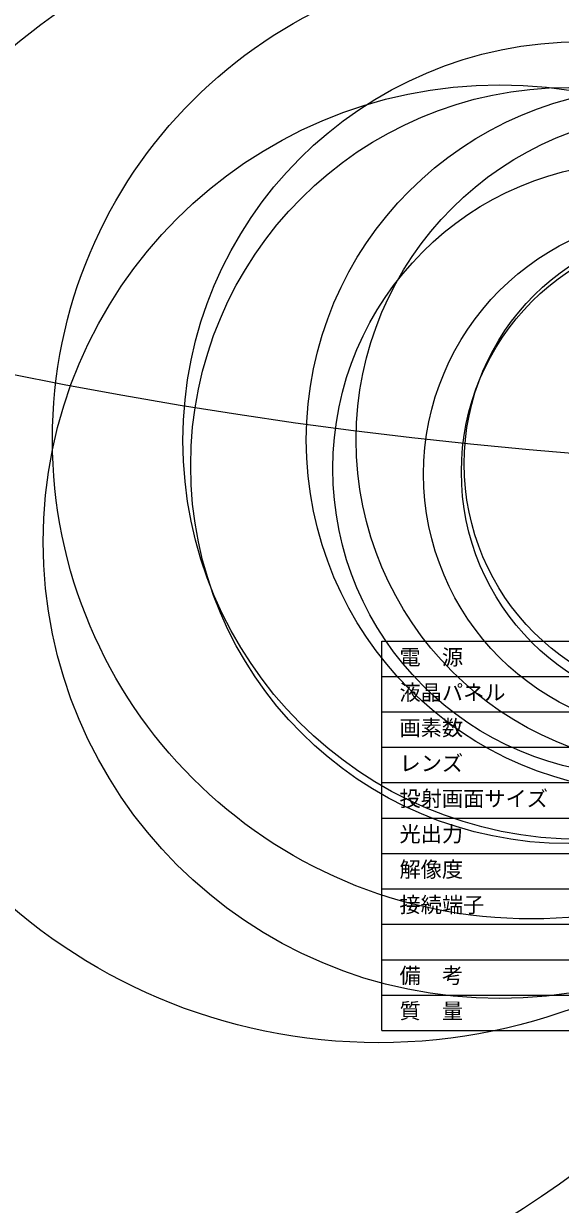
# Model space of a CAD drawing. Units: millimetres, scale not verified. Extents: x -1784 to 2506, y -1209 to 1338.
# Drawn here: x -113.2 to -37.2, y -81.1 to 85.8 of the extents above; entities that cross this region are included whole.
import ezdxf
from ezdxf.enums import TextEntityAlignment as Align

# ---------------------------------------------------------------- set-up
doc = ezdxf.new("R2010")
doc.units = ezdxf.units.MM
doc.header["$LTSCALE"] = 0.125
doc.layers.add('0-2_MOJI1', color=7, linetype='Continuous')
doc.layers.add('0-3_WAKU', color=1, linetype='Continuous', lineweight=18)
doc.layers.add('0-6_GAIKEI', color=1, linetype='Continuous', lineweight=18)
doc.styles.add('ＭＳ ゴシック', font='')
doc.styles.get('ＭＳ ゴシック').set_extended_font_data('MS Gothic')

msp = doc.modelspace()

# ---------------------------------------------------------------- linework, layer by layer
at = {"layer": '0-3_WAKU', "color": 4}
for p, q in [((-62.4907, -56.4907), (-62.4907, -1.4907)), ((-62.4907, -1.4907), (62.5093, -1.4907)), ((-62.4907, -56.4907), (62.5093, -56.4907))]:
    msp.add_line(p, q, dxfattribs=at)
at = {"layer": '0-3_WAKU'}
for p, q in [((-62.4907, -6.4907), (62.5093, -6.4907)), ((62.5093, -11.4907), (-62.4907, -11.4907)), ((62.5093, -16.4907), (-62.4907, -16.4907)), ((62.5093, -21.4907), (-62.4907, -21.4907)), ((-62.4907, -26.4907), (62.5093, -26.4907)), ((-62.4907, -31.4907), (62.5093, -31.4907)), ((-62.4907, -36.4907), (62.5093, -36.4907)), ((-62.4907, -41.4907), (62.5093, -41.4907)), ((-62.4907, -46.4907), (62.5093, -46.4907)), ((-62.4907, -51.4907), (62.5093, -51.4907))]:
    msp.add_line(p, q, dxfattribs=at)
at = {"layer": '0-6_GAIKEI'}
for centre, radius in [((17.2399, 680.2582), 657.3014), ((-880.7346, 25.3971), 902.8655), ((-628.0526, 12.6675), 644.8868), ((-263.8639, 26.985), 290.3169), ((-177.6272, 22.1424), 194.9128), ((-131.7579, 21.573), 148.8947), ((-111.0828, 25.6185), 127.336), ((-62.9132, 21.6622), 79.8845), ((-41.3103, 27.0287), 67.7628), ((-34.242, 26.8616), 56.3716), ((-45.8182, 12.5715), 64.5545), ((-36.0857, 23.3403), 53.4364), ((-23.3527, 26.9499), 49.8155), ((-19.83, 26.9817), 46.2825), ((-26.1271, 22.897), 43.2937), ((-19.9132, 22.1345), 36.662), ((-17.1012, 23.56), 33.7326), ((-17.1942, 22.426), 34.0469)]:
    msp.add_circle(centre, radius, dxfattribs=at)

# ---------------------------------------------------------------- texts
at = {"layer": '0-2_MOJI1', "style": 'ＭＳ ゴシック'}
for s, p in [('電\u3000源', (-59.9907, -5.4907)), ('液晶パネル', (-59.9907, -10.4907)), ('画素数', (-59.9907, -15.4907)), ('レンズ', (-59.9907, -20.4907)), ('投射画面サイズ', (-59.9907, -25.4907)), ('光出力', (-59.9907, -30.4907)), ('解像度', (-59.9907, -35.4907)), ('接続端子', (-59.9907, -40.4907)), ('備\u3000考', (-59.9907, -50.4907)), ('質\u3000量', (-59.9907, -55.4907))]:
    msp.add_text(s, height=2.199, dxfattribs=at).set_placement(p, align=Align.BOTTOM_LEFT)

doc.saveas('drawing.dxf')
